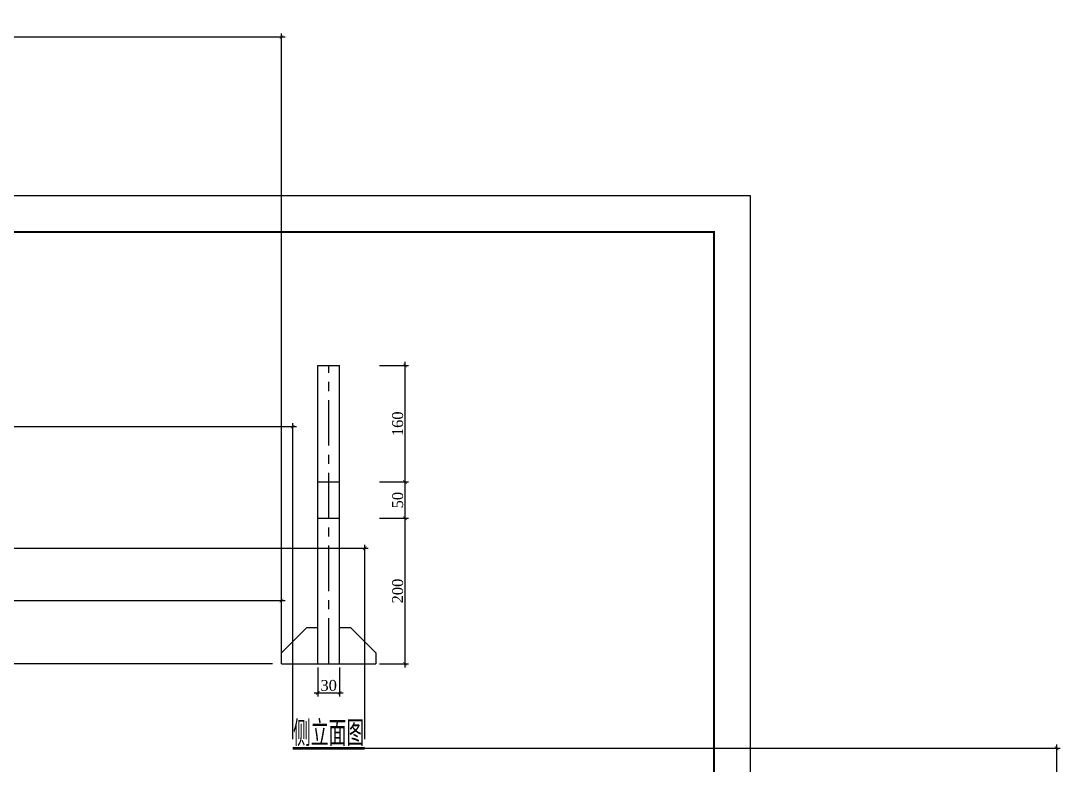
# Model space of a CAD drawing. Extents: x -89246 to 137115, y -100 to 34507.
# Drawn here: x 108517 to 137115, y 14035 to 34507 of the extents above; entities that cross this region are included whole.
import ezdxf
from ezdxf.enums import TextEntityAlignment as Align

# ---------------------------------------------------------------- set-up
doc = ezdxf.new("R2010")
doc.units = 0
doc.header["$LTSCALE"] = 1000
doc.linetypes.add('CENTER', pattern=[2, 1.25, -0.25, 0.25, -0.25])
doc.layers.get('0').update_dxf_attribs({"linetype": 'CONTINUOUS'})
doc.layers.get('Defpoints').update_dxf_attribs({"linetype": 'CONTINUOUS'})
for name, color, linetype, lineweight in [('1粗实线', 1, 'CONTINUOUS', 30), ('6文本', 7, 'CONTINUOUS', 15), ('DIM', 3, 'CONTINUOUS', 0), ('HFZT', 5, 'CONTINUOUS', 15)]:
    doc.layers.add(name, color=color, linetype=linetype, lineweight=lineweight)
doc.layers.add('M_Dim', color=3, linetype='CONTINUOUS')
doc.styles.add('dd', font='times.ttf')
doc.styles.add('TSSD_Dimension', font='tssdeng.shx', dxfattribs={"width": 0.7, "bigfont": 'hztxt.shx'})
doc.styles.add('TSSD_NORM', font='tssdeng.shx', dxfattribs={"width": 0.7, "bigfont": 'hztxt.shx'})
doc.dimstyles.get("Standard").update_dxf_attribs({"dimtxt": 0.18, "dimasz": 0.18, "dimexe": 0.18, "dimexo": 0.0625, "dimgap": 0.09, "dimtad": 0, "dimtih": 1, "dimtoh": 1, "dimdec": 4, "dimzin": 0, "dimdsep": 46, "dimtxsty": 'Standard', "dimcen": 0.09, "dimadec": 0, "dimazin": 0, "dimtfac": 1, "dimtdec": 4, "dimtofl": 0, "dimtmove": 0, "dimatfit": 3, "dimfxl": 1, "dimtolj": 1, "dimtzin": 0, "dimarcsym": 0})
doc.dimstyles.new('TSSD_100_100', dxfattribs={"dimtxt": 300, "dimasz": 100, "dimexe": 100, "dimexo": 250, "dimgap": 100, "dimtad": 1, "dimdec": 0, "dimzin": 0, "dimdsep": 46, "dimtxsty": 'TSSD_Dimension', "dimblk": 'ARCHTICK', "dimblk1": 'ARCHTICK', "dimblk2": 'ARCHTICK', "dimcen": 0, "dimdle": 100, "dimclrt": 7, "dimadec": 0, "dimazin": 0, "dimtfac": 1, "dimtdec": 0, "dimtix": 1, "dimtmove": 2, "dimatfit": 3, "dimfxl": 1, "dimtolj": 1, "dimtzin": 0, "dimarcsym": 0})

# ---------------------------------------------------------------- blocks, each defined once
blk = doc.blocks.new('_ArchTick')
at = {"color": 0, "linetype": 'ByBlock', "const_width": 0.15}
blk.add_lwpolyline([(-0.5, -0.5), (0.5, 0.5)], dxfattribs=at)
blk = doc.blocks.new('*D11')
at = {"color": 0, "lineweight": -2, "transparency": 16777216}
for p, q in [((116688, 16724), (116688, 15924)), ((117288, 16724), (117288, 15924)), ((116588, 16024), (117388, 16024))]:
    blk.add_line(p, q, dxfattribs=at)
at = {"layer": 'Defpoints', "color": 0, "transparency": 16777216}
for p in [(116688, 16824), (117288, 16824), (117288, 16024)]:
    blk.add_point(p, dxfattribs=at)
at = {"color": 0, "lineweight": -2, "transparency": 16777216, "xscale": 100, "yscale": 100, "zscale": 100, "rotation": 180}
blk.add_blockref('_ArchTick', (116688, 16024), dxfattribs=at)
at = {"color": 0, "lineweight": -2, "transparency": 16777216, "xscale": 100, "yscale": 100, "zscale": 100}
blk.add_blockref('_ArchTick', (117288, 16024), dxfattribs=at)
at = {"color": 0, "transparency": 16777216, "insert": (116988, 16227), "char_height": 300, "attachment_point": 5, "style": 'dd'}
blk.add_mtext('\\A1;30', dxfattribs=at)
blk = doc.blocks.new('*D12')
at = {"color": 0, "lineweight": -2, "transparency": 16777216}
for p, q in [((119088, 16724), (119088, 20924)), ((118388, 20824), (119188, 20824)), ((118388, 16824), (119188, 16824))]:
    blk.add_line(p, q, dxfattribs=at)
at = {"layer": 'Defpoints', "color": 0, "transparency": 16777216}
for p in [(118288, 20824), (119088, 20824), (118288, 16824)]:
    blk.add_point(p, dxfattribs=at)
at = {"color": 0, "lineweight": -2, "transparency": 16777216, "xscale": 100, "yscale": 100, "zscale": 100}
for p, rotation in [((119088, 20824), 90), ((119088, 16824), 270)]:
    blk.add_blockref('_ArchTick', p, dxfattribs=dict(at, rotation=rotation))
at = {"color": 0, "transparency": 16777216, "insert": (118886, 18824), "char_height": 300, "attachment_point": 5, "rotation": 90, "style": 'dd'}
blk.add_mtext('\\A1;200', dxfattribs=at)
blk = doc.blocks.new('*D13')
at = {"color": 0, "lineweight": -2, "transparency": 16777216}
for p, q in [((118388, 21824), (119188, 21824)), ((119088, 20724), (119088, 21924)), ((118388, 20824), (119188, 20824))]:
    blk.add_line(p, q, dxfattribs=at)
at = {"layer": 'Defpoints', "color": 0, "transparency": 16777216}
for p in [(118288, 21824), (119088, 21824), (118288, 20824)]:
    blk.add_point(p, dxfattribs=at)
at = {"color": 0, "lineweight": -2, "transparency": 16777216, "xscale": 100, "yscale": 100, "zscale": 100}
for p, rotation in [((119088, 21824), 90), ((119088, 20824), 270)]:
    blk.add_blockref('_ArchTick', p, dxfattribs=dict(at, rotation=rotation))
at = {"color": 0, "transparency": 16777216, "insert": (118886, 21324), "char_height": 300, "attachment_point": 5, "rotation": 90, "style": 'dd'}
blk.add_mtext('\\A1;50', dxfattribs=at)
blk = doc.blocks.new('*D14')
at = {"color": 0, "lineweight": -2, "transparency": 16777216}
for p, q in [((118388, 25024), (119188, 25024)), ((119088, 21724), (119088, 25124)), ((118388, 21824), (119188, 21824))]:
    blk.add_line(p, q, dxfattribs=at)
at = {"layer": 'Defpoints', "color": 0, "transparency": 16777216}
for p in [(118288, 25024), (119088, 25024), (118288, 21824)]:
    blk.add_point(p, dxfattribs=at)
at = {"color": 0, "lineweight": -2, "transparency": 16777216, "xscale": 100, "yscale": 100, "zscale": 100}
for p, rotation in [((119088, 25024), 90), ((119088, 21824), 270)]:
    blk.add_blockref('_ArchTick', p, dxfattribs=dict(at, rotation=rotation))
at = {"color": 0, "transparency": 16777216, "insert": (118886, 23424), "char_height": 300, "attachment_point": 5, "rotation": 90, "style": 'dd'}
blk.add_mtext('\\A1;160', dxfattribs=at)
blk = doc.blocks.new('DETK')
at = {"color": 7, "linetype": 'Continuous'}
blk.add_lwpolyline([(0, 0), (0, 29700), (42000, 29700), (42000, 0), (0, 0)], dxfattribs=at)
at = {"layer": '1粗实线', "color": 7, "linetype": 'Continuous', "const_width": 60}
blk.add_lwpolyline([(2500, 1000), (2500, 28700), (41000, 28700), (41000, 1000), (2500, 1000)], dxfattribs=at)
at = {"layer": 'HFZT', "color": 2, "style": 'TSSD_NORM', "width": 0.7}
for tag, height, p in [('比例尺', 250, (40275, 3100)), ('图号', 250, (37501, 1700)), ('日期', 250, (40275, 1700)), ('图名', 400, (31926, 1425))]:
    blk.add_attdef(tag, text='', height=height, dxfattribs=at).set_placement(p, align=Align.MIDDLE)
blk = doc.blocks.new('*D187')
at = {"layer": 'Defpoints', "color": 0, "transparency": 16777216}
for p in [(86588, 34060), (115688, 16824), (86588, 0)]:
    blk.add_point(p, dxfattribs=at)
at = {"layer": 'DIM', "color": 0, "lineweight": -2, "transparency": 16777216}
for p, q in [((115788, 34060), (86488, 34060)), ((86588, 250), (86588, 34160)), ((115688, 17074), (115688, 34160))]:
    blk.add_line(p, q, dxfattribs=at)
at = {"layer": 'DIM', "color": 0, "lineweight": -2, "transparency": 16777216, "xscale": 100, "yscale": 100, "zscale": 100, "rotation": 180}
blk.add_blockref('_ArchTick', (86588, 34060), dxfattribs=at)
at = {"layer": 'DIM', "color": 0, "lineweight": -2, "transparency": 16777216, "xscale": 100, "yscale": 100, "zscale": 100}
blk.add_blockref('_ArchTick', (115688, 34060), dxfattribs=at)
at = {"layer": 'DIM', "color": 7, "transparency": 16777216, "insert": (101138, 34310), "char_height": 300, "attachment_point": 5, "style": 'TSSD_Dimension'}
blk.add_mtext('\\A1;29100', dxfattribs=at)
blk = doc.blocks.new('*D188')
at = {"layer": 'Defpoints', "color": 0, "transparency": 16777216}
for p in [(115688, 18561), (115688, 16824), (86588, 0)]:
    blk.add_point(p, dxfattribs=at)
at = {"layer": 'DIM', "color": 0, "lineweight": -2, "transparency": 16777216}
for p, q in [((86588, 250), (86588, 18661)), ((115688, 17074), (115688, 18661)), ((86488, 18561), (115788, 18561))]:
    blk.add_line(p, q, dxfattribs=at)
at = {"layer": 'DIM', "color": 0, "lineweight": -2, "transparency": 16777216, "xscale": 100, "yscale": 100, "zscale": 100, "rotation": 180}
blk.add_blockref('_ArchTick', (86588, 18561), dxfattribs=at)
at = {"layer": 'DIM', "color": 0, "lineweight": -2, "transparency": 16777216, "xscale": 100, "yscale": 100, "zscale": 100}
blk.add_blockref('_ArchTick', (115688, 18561), dxfattribs=at)
at = {"layer": 'DIM', "color": 7, "transparency": 16777216, "insert": (101138, 18811), "char_height": 300, "attachment_point": 5, "style": 'TSSD_Dimension'}
blk.add_mtext('\\A1;29100', dxfattribs=at)
blk = doc.blocks.new('*D190')
at = {"layer": 'Defpoints', "color": 0, "transparency": 16777216}
for p in [(82230, 16824), (115688, 16824), (107588, 0)]:
    blk.add_point(p, dxfattribs=at)
at = {"layer": 'DIM', "color": 0, "lineweight": -2, "transparency": 16777216}
for p, q in [((82230, -100), (82230, 16924)), ((115438, 16824), (82130, 16824)), ((107338, 0), (82130, 0))]:
    blk.add_line(p, q, dxfattribs=at)
at = {"layer": 'DIM', "color": 0, "lineweight": -2, "transparency": 16777216, "xscale": 100, "yscale": 100, "zscale": 100}
for p, rotation in [((82230, 16824), 90), ((82230, 0), 270)]:
    blk.add_blockref('_ArchTick', p, dxfattribs=dict(at, rotation=rotation))
at = {"layer": 'DIM', "color": 7, "transparency": 16777216, "insert": (81980, 8412), "char_height": 300, "attachment_point": 5, "rotation": 90, "style": 'TSSD_Dimension'}
blk.add_mtext('\\A1;16824', dxfattribs=at)
blk = doc.blocks.new('*D332')
at = {"layer": 'Defpoints', "color": 0, "transparency": 16777216}
for p in [(86588, 23341), (86588, 14381), (115998, 14500)]:
    blk.add_point(p, dxfattribs=at)
at = {"layer": 'DIM', "color": 0, "lineweight": -2, "transparency": 16777216}
for p, q in [((116098, 23341), (86488, 23341)), ((86588, 14631), (86588, 23441)), ((115998, 14750), (115998, 23441))]:
    blk.add_line(p, q, dxfattribs=at)
at = {"layer": 'DIM', "color": 0, "lineweight": -2, "transparency": 16777216, "xscale": 100, "yscale": 100, "zscale": 100, "rotation": 180}
blk.add_blockref('_ArchTick', (86588, 23341), dxfattribs=at)
at = {"layer": 'DIM', "color": 0, "lineweight": -2, "transparency": 16777216, "xscale": 100, "yscale": 100, "zscale": 100}
blk.add_blockref('_ArchTick', (115998, 23341), dxfattribs=at)
at = {"layer": 'DIM', "color": 7, "transparency": 16777216, "insert": (101293, 23591), "char_height": 300, "attachment_point": 5, "style": 'TSSD_Dimension'}
blk.add_mtext('\\A1;29410', dxfattribs=at)
blk = doc.blocks.new('*D333')
at = {"layer": 'Defpoints', "color": 0, "transparency": 16777216}
for p in [(86588, 19998), (86588, 14631), (117978, 14500)]:
    blk.add_point(p, dxfattribs=at)
at = {"layer": 'DIM', "color": 0, "lineweight": -2, "transparency": 16777216}
for p, q in [((86588, 14881), (86588, 20098)), ((117978, 14750), (117978, 20098)), ((118078, 19998), (86488, 19998))]:
    blk.add_line(p, q, dxfattribs=at)
at = {"layer": 'DIM', "color": 0, "lineweight": -2, "transparency": 16777216, "xscale": 100, "yscale": 100, "zscale": 100, "rotation": 180}
blk.add_blockref('_ArchTick', (86588, 19998), dxfattribs=at)
at = {"layer": 'DIM', "color": 0, "lineweight": -2, "transparency": 16777216, "xscale": 100, "yscale": 100, "zscale": 100}
blk.add_blockref('_ArchTick', (117978, 19998), dxfattribs=at)
at = {"layer": 'DIM', "color": 7, "transparency": 16777216, "insert": (102283, 20248), "char_height": 300, "attachment_point": 5, "style": 'TSSD_Dimension'}
blk.add_mtext('\\A1;31390', dxfattribs=at)
blk = doc.blocks.new('*D334')
at = {"layer": 'Defpoints', "color": 0, "transparency": 16777216}
for p in [(115998, 14500), (115998, 0), (137015, 0)]:
    blk.add_point(p, dxfattribs=at)
at = {"layer": 'DIM', "color": 0, "lineweight": -2, "transparency": 16777216}
for p, q in [((137015, 14600), (137015, -100)), ((116248, 14500), (137115, 14500)), ((116248, 0), (137115, 0))]:
    blk.add_line(p, q, dxfattribs=at)
at = {"layer": 'DIM', "color": 0, "lineweight": -2, "transparency": 16777216, "xscale": 100, "yscale": 100, "zscale": 100}
for p, rotation in [((137015, 14500), 90), ((137015, 0), 270)]:
    blk.add_blockref('_ArchTick', p, dxfattribs=dict(at, rotation=rotation))
at = {"layer": 'DIM', "color": 7, "transparency": 16777216, "insert": (136765, 7250), "char_height": 300, "attachment_point": 5, "rotation": 90, "style": 'TSSD_Dimension'}
blk.add_mtext('\\A1;14500', dxfattribs=at)

msp = doc.modelspace()

# ---------------------------------------------------------------- linework, layer by layer
for p, q in [((116688.31085, 16824.4178), (116688.31085, 25024.4178)), ((116688.31085, 25024.4178), (117288.31085, 25024.4178)), ((117288.31085, 16824.4178), (117288.31085, 25024.4178)), ((116688.31085, 21824.4178), (117288.31085, 21824.4178)), ((116688.31085, 20824.4178), (117288.31085, 20824.4178)), ((115688.31085, 17124.4178), (116388.31085, 17824.4178)), ((116388.31085, 17824.4178), (116688.31085, 17824.4178)), ((117288.31085, 17824.4178), (117588.31085, 17824.4178)), ((117588.31085, 17824.4178), (118288.31085, 17124.4178)), ((115688.31085, 16824.4178), (115688.31085, 17124.4178)), ((118288.31085, 17124.4178), (118288.31085, 16824.4178)), ((115688.31085, 16824.4178), (116688.31085, 16824.4178)), ((116688.31085, 16824.4178), (117288.31085, 16824.4178)), ((117288.31085, 16824.4178), (118288.31085, 16824.4178))]:
    msp.add_line(p, q)
at = {"linetype": 'CENTER'}
msp.add_line((116988.31085, 16824.4178), (116988.31085, 25024.4178), dxfattribs=at)
at = {"layer": 'M_Dim', "const_width": 70}
msp.add_lwpolyline([(115997.77841, 14499.91854), (117977.84329, 14499.91854)], dxfattribs=at)

# ---------------------------------------------------------------- block references
msp.add_blockref('DETK', (86588.15021, 0))

# ---------------------------------------------------------------- texts
at = {"layer": '6文本', "style": 'TSSD_NORM', "width": 0.7}
msp.add_text('侧立面图', height=700, dxfattribs=at).set_placement((116006.68392, 14559.62983))

# ---------------------------------------------------------------- dimensions: what is measured, and where the dimension line sits
for p1, p2, text, picture, middle in [((118288.31085, 21824.4178), (118288.31085, 25024.4178), '160', '*D14', (118885.71532, 23424.4178)), ((118288.31085, 20824.4178), (118288.31085, 21824.4178), '50', '*D13', (118885.71532, 21324.4178)), ((118288.31085, 16824.4178), (118288.31085, 20824.4178), '200', '*D12', (118885.71532, 18824.4178)), ((116688.31085, 16824.4178), (117288.31085, 16824.4178), '30', '*D11', (116988.31085, 16227.01333))]:
    dim = msp.add_aligned_dim(p1=p1, p2=p2, distance=-800, text=text, dimstyle='Standard', override={"dimtxt": 300, "dimasz": 100, "dimexe": 100, "dimexo": 100, "dimgap": 50, "dimtad": 1, "dimjust": 0, "dimtih": 0, "dimtxsty": 'dd', "dimblk1": 'ArchTick', "dimblk2": 'ArchTick', "dimsah": 1, "dimdle": 100})
    dim.commit()
    dim.dimension.update_dxf_attribs({"geometry": picture, "text_midpoint": middle})
at = {"layer": 'DIM'}
for base, p1, p2, picture, middle in [((86588.15021, 34060.40762), (115688.31085, 16824.4178), (86588.15021, 0), '*D187', (101138.23053, 34310.40762)), ((86588.15021, 23340.88037), (115997.77841, 14499.91854), (86588.15021, 14380.62002), '*D332', (101292.96431, 23590.88037)), ((86588.15021, 19997.86401), (117977.84329, 14499.91854), (86588.15021, 14630.62002), '*D333', (102282.99675, 20247.86401)), ((115688.31085, 18560.52107), (86588.15021, 0), (115688.31085, 16824.4178), '*D188', (101138.23053, 18810.52107))]:
    dim = msp.add_linear_dim(base=base, p1=p1, p2=p2, dimstyle='TSSD_100_100', dxfattribs=at)
    dim.commit()
    dim.dimension.update_dxf_attribs({"geometry": picture, "text_midpoint": middle})
for base, p1, p2, picture, middle in [((82230.4143, 16824.4178), (107588.15021, 0), (115688.31085, 16824.4178), '*D190', (81980.4143, 8412.2089)), ((137014.50152, 0), (115997.77841, 14499.91854), (115997.77841, 0), '*D334', (136764.50152, 7249.95927))]:
    dim = msp.add_linear_dim(base=base, p1=p1, p2=p2, angle=90, dimstyle='TSSD_100_100', dxfattribs=at)
    dim.commit()
    dim.dimension.update_dxf_attribs({"geometry": picture, "text_midpoint": middle})

doc.saveas('drawing.dxf')
